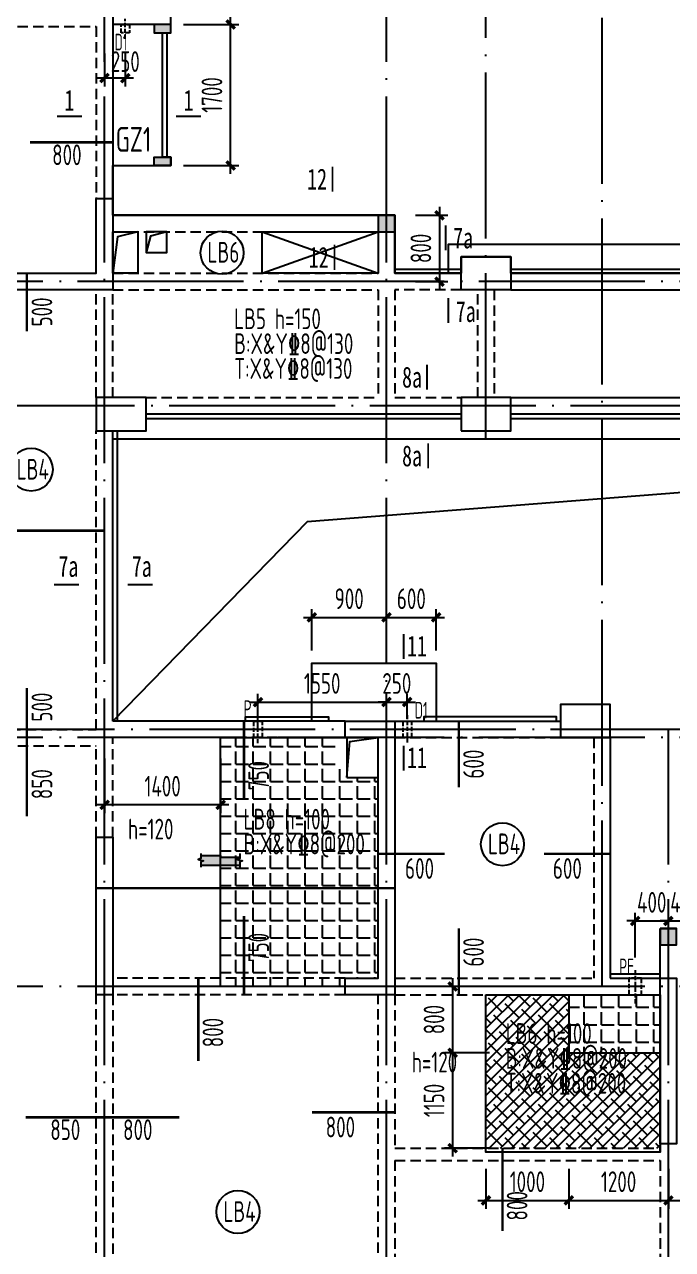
# Model space of a CAD drawing. Extents: x -173820 to 521180, y -715739 to 158231.
# Drawn here: x 164 to 7980, y 71238 to 86010 of the extents above; entities that cross this region are included whole.
import ezdxf
from ezdxf.enums import TextEntityAlignment as Align

# ---------------------------------------------------------------- set-up
doc = ezdxf.new("R2010")
doc.units = 0
doc.header["$LTSCALE"] = 1000
for name, pattern in [('CONTINOUS', [0]), ('DASH', [0.35, 0.25, -0.1]), ('DOTE', [2.42, 2, -0.2, 0.02, -0.2]), ('HIDDEN2', [0.1875, 0.125, -0.0625])]:
    doc.linetypes.add(name, pattern=pattern)
for name, color, linetype in [('A-外装饰线脚', 7, 'Continuous'), ('A-洞口', 105, 'Continuous'), ('A-线脚看线', 9, 'Continuous'), ('A-设备穿墙洞', 161, 'Continuous'), ('AXIS', 1, 'DOTE'), ('DIM', 3, 'Continuous'), ('DIM1', 3, 'Continuous'), ('JG1', 3, 'Continuous'), ('填充', 8, 'Continuous'), ('墙', 6, 'Continuous'), ('挑板', 3, 'Continuous'), ('板筋', 6, 'Continuous'), ('柱', 2, 'Continuous'), ('梁', 4, 'HIDDEN2'), ('模板线', 3, 'Continuous'), ('洞口', 5, 'Continuous'), ('钢筋_文字', 7, 'Continuous'), ('钢筋长度标注', 7, 'Continuous')]:
    doc.layers.add(name, color=color, linetype=linetype)
doc.styles.add('TSSD_BOLD', font='tssdeng2.shx', dxfattribs={"width": 0.7, "height": 250, "bigfont": 'CHINA.shx'})
doc.styles.add('TSSD_Dimension', font='tssdeng.shx', dxfattribs={"width": 0.7, "bigfont": 'Hztxt.shx'})
doc.styles.add('zzt', font='tssdeng.shx', dxfattribs={"width": 0.7, "height": 300, "bigfont": 'tssdchn.shx'})
doc.styles.add('钢筋', font='tssdeng.shx', dxfattribs={"width": 0.7, "height": 250, "bigfont": 'tssdchn.shx'})
doc.styles.add('钢筋长度', font='tssdeng.shx', dxfattribs={"width": 0.7, "height": 300, "bigfont": 'tssdchn.shx'})
doc.styles.add('黑体', font='simhei.ttf', dxfattribs={"width": 0.8})
doc.dimstyles.new('TSSD_100_100', dxfattribs={"dimtxt": 250, "dimasz": 100, "dimexe": 100, "dimexo": 250, "dimgap": 100, "dimtad": 1, "dimdec": 0, "dimzin": 0, "dimdsep": 46, "dimtxsty": 'TSSD_Dimension', "dimblk": 'ARCHTICK', "dimcen": 0, "dimdle": 100, "dimclrd": 3, "dimclre": 3, "dimclrt": 7, "dimadec": 0, "dimazin": 0, "dimtfac": 1, "dimtdec": 0, "dimtix": 1, "dimtmove": 2, "dimatfit": 3, "dimfxl": 0, "dimtolj": 1, "dimtzin": 0, "dimarcsym": 0})
pattern_1 = [(0, (-5670, 68710), (0, 209.55), [152.4, -57.15]), (90, (-5670, 68710), (-209.55, 1e-14), [152.4, -57.15])]

# ---------------------------------------------------------------- blocks, each defined once
blk = doc.blocks.new('_ArchTick')
at = {"color": 4, "linetype": 'ByBlock', "const_width": 0.4}
blk.add_lwpolyline([(-0.5, -0.5), (0.5, 0.5)], dxfattribs=at)
blk = doc.blocks.new('*D1282')
at = {"layer": 'Defpoints', "color": 0}
for p in [(1130, 77410), (2530, 77410), (1130, 76600)]:
    blk.add_point(p, dxfattribs=at)
at = {"layer": 'DIM', "color": 3, "lineweight": -2}
for p, q in [((1130, 77160), (1130, 76500)), ((2530, 77160), (2530, 76500)), ((2630, 76600), (1030, 76600))]:
    blk.add_line(p, q, dxfattribs=at)
at = {"layer": 'DIM', "color": 3, "lineweight": -2, "xscale": 100, "yscale": 100, "zscale": 100, "rotation": 180}
blk.add_blockref('_ArchTick', (1130, 76600), dxfattribs=at)
at = {"layer": 'DIM', "color": 3, "lineweight": -2, "xscale": 100, "yscale": 100, "zscale": 100}
blk.add_blockref('_ArchTick', (2530, 76600), dxfattribs=at)
at = {"layer": 'DIM', "color": 7, "insert": (1830, 76825), "char_height": 250, "attachment_point": 5, "style": 'TSSD_Dimension'}
blk.add_mtext('\\A1;1400', dxfattribs=at)
blk = doc.blocks.new('*D1281')
at = {"layer": 'Defpoints', "color": 0}
for p in [(5730, 72460), (6730, 72460), (6730, 71830)]:
    blk.add_point(p, dxfattribs=at)
at = {"layer": 'DIM', "color": 3, "lineweight": -2}
for p, q in [((5730, 72210), (5730, 71730)), ((6730, 72210), (6730, 71730)), ((5630, 71830), (6830, 71830))]:
    blk.add_line(p, q, dxfattribs=at)
at = {"layer": 'DIM', "color": 3, "lineweight": -2, "xscale": 100, "yscale": 100, "zscale": 100, "rotation": 180}
blk.add_blockref('_ArchTick', (5730, 71830), dxfattribs=at)
at = {"layer": 'DIM', "color": 3, "lineweight": -2, "xscale": 100, "yscale": 100, "zscale": 100}
blk.add_blockref('_ArchTick', (6730, 71830), dxfattribs=at)
at = {"layer": 'DIM', "color": 7, "insert": (6230, 72055), "char_height": 250, "attachment_point": 5, "style": 'TSSD_Dimension'}
blk.add_mtext('\\A1;1000', dxfattribs=at)
blk = doc.blocks.new('*D1280')
at = {"layer": 'Defpoints', "color": 0}
for p in [(7930, 72460), (9130, 72460), (9130, 71830)]:
    blk.add_point(p, dxfattribs=at)
at = {"layer": 'DIM', "color": 3, "lineweight": -2}
for p, q in [((7930, 72210), (7930, 71730)), ((9130, 72210), (9130, 71730)), ((7830, 71830), (9230, 71830))]:
    blk.add_line(p, q, dxfattribs=at)
at = {"layer": 'DIM', "color": 3, "lineweight": -2, "xscale": 100, "yscale": 100, "zscale": 100, "rotation": 180}
blk.add_blockref('_ArchTick', (7930, 71830), dxfattribs=at)
at = {"layer": 'DIM', "color": 3, "lineweight": -2, "xscale": 100, "yscale": 100, "zscale": 100}
blk.add_blockref('_ArchTick', (9130, 71830), dxfattribs=at)
at = {"layer": 'DIM', "color": 7, "insert": (8530, 72055), "char_height": 250, "attachment_point": 5, "style": 'TSSD_Dimension'}
blk.add_mtext('\\A1;1200', dxfattribs=at)
blk = doc.blocks.new('*D1262')
at = {"layer": 'Defpoints', "color": 0}
for p in [(4530, 78860), (3630, 78210), (4530, 78210)]:
    blk.add_point(p, dxfattribs=at)
at = {"layer": 'DIM', "color": 3, "lineweight": -2}
for p, q in [((3630, 78460), (3630, 78960)), ((4530, 78460), (4530, 78960)), ((3530, 78860), (4630, 78860))]:
    blk.add_line(p, q, dxfattribs=at)
at = {"layer": 'DIM', "color": 3, "lineweight": -2, "xscale": 100, "yscale": 100, "zscale": 100, "rotation": 180}
blk.add_blockref('_ArchTick', (3630, 78860), dxfattribs=at)
at = {"layer": 'DIM', "color": 3, "lineweight": -2, "xscale": 100, "yscale": 100, "zscale": 100}
blk.add_blockref('_ArchTick', (4530, 78860), dxfattribs=at)
at = {"layer": 'DIM', "color": 7, "insert": (4080, 79085), "char_height": 250, "attachment_point": 5, "style": 'TSSD_Dimension'}
blk.add_mtext('\\A1;900', dxfattribs=at)
blk = doc.blocks.new('*D1261')
at = {"layer": 'Defpoints', "color": 0}
for p in [(5130, 78860), (4530, 78210), (5130, 78210)]:
    blk.add_point(p, dxfattribs=at)
at = {"layer": 'DIM', "color": 3, "lineweight": -2}
for p, q in [((4530, 78460), (4530, 78960)), ((5130, 78460), (5130, 78960)), ((4430, 78860), (5230, 78860))]:
    blk.add_line(p, q, dxfattribs=at)
at = {"layer": 'DIM', "color": 3, "lineweight": -2, "xscale": 100, "yscale": 100, "zscale": 100, "rotation": 180}
blk.add_blockref('_ArchTick', (4530, 78860), dxfattribs=at)
at = {"layer": 'DIM', "color": 3, "lineweight": -2, "xscale": 100, "yscale": 100, "zscale": 100}
blk.add_blockref('_ArchTick', (5130, 78860), dxfattribs=at)
at = {"layer": 'DIM', "color": 7, "insert": (4830, 79085), "char_height": 250, "attachment_point": 5, "style": 'TSSD_Dimension'}
blk.add_mtext('\\A1;600', dxfattribs=at)
blk = doc.blocks.new('*D1250')
at = {"layer": 'Defpoints', "color": 0}
for p in [(4630, 83710), (4630, 82910), (5170, 82910)]:
    blk.add_point(p, dxfattribs=at)
at = {"layer": 'DIM', "color": 3, "lineweight": -2}
for p, q in [((5170, 83810), (5170, 82810)), ((4880, 83710), (5270, 83710)), ((4880, 82910), (5270, 82910))]:
    blk.add_line(p, q, dxfattribs=at)
at = {"layer": 'DIM', "color": 3, "lineweight": -2, "xscale": 100, "yscale": 100, "zscale": 100}
for p, rotation in [((5170, 83710), 90), ((5170, 82910), 270)]:
    blk.add_blockref('_ArchTick', p, dxfattribs=dict(at, rotation=rotation))
at = {"layer": 'DIM', "color": 7, "insert": (4945, 83310), "char_height": 250, "attachment_point": 5, "rotation": 90, "style": 'TSSD_Dimension'}
blk.add_mtext('\\A1;800', dxfattribs=at)
blk = doc.blocks.new('*D1202')
at = {"layer": 'Defpoints', "color": 0}
for p in [(1830, 86010), (2650, 86010), (1830, 84310)]:
    blk.add_point(p, dxfattribs=at)
at = {"layer": 'DIM', "color": 3, "lineweight": -2}
for p, q in [((2080, 86010), (2750, 86010)), ((2650, 84210), (2650, 86110)), ((2080, 84310), (2750, 84310))]:
    blk.add_line(p, q, dxfattribs=at)
at = {"layer": 'DIM', "color": 3, "lineweight": -2, "xscale": 100, "yscale": 100, "zscale": 100}
for p, rotation in [((2650, 86010), 90), ((2650, 84310), 270)]:
    blk.add_blockref('_ArchTick', p, dxfattribs=dict(at, rotation=rotation))
at = {"layer": 'DIM', "color": 7, "insert": (2425, 85160), "char_height": 250, "attachment_point": 5, "rotation": 90, "style": 'TSSD_Dimension'}
blk.add_mtext('\\A1;1700', dxfattribs=at)
blk = doc.blocks.new('$1292675')
at = {"layer": 'JG1'}
blk.add_hatch(color=8, dxfattribs=at).paths.add_polyline_path([(502, 20), (502, 64), (470, 74), (534, 91), (502, 101), (502, 140), (262, 140), (262, 120), (32, 120), (32, 101), (64, 91), (0, 74), (32, 64), (32, 20)])
for p, q in [((262, 120), (32, 120)), ((32, 20), (502, 20)), ((502, 140), (262, 140)), ((262, 140), (262, 120))]:
    blk.add_line(p, q, dxfattribs=at)
for points in [[(32, 165), (32, 101), (64, 91), (0, 74), (32, 64), (32, 0)], [(502, 165), (502, 101), (534, 91), (470, 74), (502, 64), (502, 0)]]:
    blk.add_lwpolyline(points, dxfattribs=at)
blk = doc.blocks.new('*D1095')
at = {"layer": 'Defpoints', "color": 0}
for p in [(5329, 73610), (6023, 73610), (6023, 72460)]:
    blk.add_point(p, dxfattribs=at)
at = {"layer": 'DIM', "color": 3, "lineweight": -2}
for p, q in [((5773, 73610), (5229, 73610)), ((5329, 72360), (5329, 73710)), ((5773, 72460), (5229, 72460))]:
    blk.add_line(p, q, dxfattribs=at)
at = {"layer": 'DIM', "color": 3, "lineweight": -2, "xscale": 100, "yscale": 100, "zscale": 100}
for p, rotation in [((5329, 73610), 90), ((5329, 72460), 270)]:
    blk.add_blockref('_ArchTick', p, dxfattribs=dict(at, rotation=rotation))
at = {"layer": 'DIM', "color": 7, "insert": (5104, 73035), "char_height": 250, "attachment_point": 5, "rotation": 90, "style": 'TSSD_Dimension'}
blk.add_mtext('\\A1;1150', dxfattribs=at)
blk = doc.blocks.new('*D1094')
at = {"layer": 'Defpoints', "color": 0}
for p in [(5329, 74410), (6023, 74410), (6023, 73610)]:
    blk.add_point(p, dxfattribs=at)
at = {"layer": 'DIM', "color": 3, "lineweight": -2}
for p, q in [((5329, 73510), (5329, 74510)), ((5773, 74410), (5229, 74410)), ((5773, 73610), (5229, 73610))]:
    blk.add_line(p, q, dxfattribs=at)
at = {"layer": 'DIM', "color": 3, "lineweight": -2, "xscale": 100, "yscale": 100, "zscale": 100}
for p, rotation in [((5329, 74410), 90), ((5329, 73610), 270)]:
    blk.add_blockref('_ArchTick', p, dxfattribs=dict(at, rotation=rotation))
at = {"layer": 'DIM', "color": 7, "insert": (5104, 74010), "char_height": 250, "attachment_point": 5, "rotation": 90, "style": 'TSSD_Dimension'}
blk.add_mtext('\\A1;800', dxfattribs=at)
blk = doc.blocks.new('*D1091')
at = {"layer": 'Defpoints', "color": 0}
for p in [(6730, 72460), (7930, 72460), (7930, 71830)]:
    blk.add_point(p, dxfattribs=at)
at = {"layer": 'DIM', "color": 3, "lineweight": -2}
for p, q in [((6730, 72210), (6730, 71730)), ((7930, 72210), (7930, 71730)), ((6630, 71830), (8030, 71830))]:
    blk.add_line(p, q, dxfattribs=at)
at = {"layer": 'DIM', "color": 3, "lineweight": -2, "xscale": 100, "yscale": 100, "zscale": 100, "rotation": 180}
blk.add_blockref('_ArchTick', (6730, 71830), dxfattribs=at)
at = {"layer": 'DIM', "color": 3, "lineweight": -2, "xscale": 100, "yscale": 100, "zscale": 100}
blk.add_blockref('_ArchTick', (7930, 71830), dxfattribs=at)
at = {"layer": 'DIM', "color": 7, "insert": (7330, 72055), "char_height": 250, "attachment_point": 5, "style": 'TSSD_Dimension'}
blk.add_mtext('\\A1;1200', dxfattribs=at)
blk = doc.blocks.new('$164594')
at = {"layer": '模板线', "color": 4, "const_width": 22.7}
for points in [[(307, 1251), (307, 949)], [(322, 302), (322, 0)]]:
    blk.add_lwpolyline(points, dxfattribs=at)
at = {"layer": '模板线', "color": 0, "style": '黑体', "width": 0.7}
for p in [(127, 1100), (127, 151)]:
    blk.add_text('8a', height=252, dxfattribs=at).set_placement(p, align=Align.MIDDLE_CENTER)
blk = doc.blocks.new('$1901069')
at = {"layer": '模板线', "color": 4, "const_width": 22.7}
for points in [[(0, 1177), (0, 874)], [(32, 302), (32, 0)]]:
    blk.add_lwpolyline(points, dxfattribs=at)
at = {"layer": '模板线', "color": 0, "style": '黑体', "width": 0.7}
for p in [(211, 1026), (243, 138)]:
    blk.add_text('7a', height=252, dxfattribs=at).set_placement(p, align=Align.MIDDLE_CENTER)
blk = doc.blocks.new('$1605056')
at = {"layer": '模板线', "color": 4, "const_width": 22.7}
for points in [[(0, 0), (302, 0)], [(1438, 0), (1740, 0)]]:
    blk.add_lwpolyline(points, dxfattribs=at)
at = {"layer": '模板线', "color": 0, "style": '黑体', "width": 0.7}
for p in [(151, 193), (1588, 193)]:
    blk.add_text('1', height=252, dxfattribs=at).set_placement(p, align=Align.MIDDLE_CENTER)
blk = doc.blocks.new('$1109386')
at = {"layer": '模板线', "color": 4, "const_width": 22.7}
for points in [[(0, 0), (302, 0)], [(886, 0), (1188, 0)]]:
    blk.add_lwpolyline(points, dxfattribs=at)
at = {"layer": '模板线', "color": 0, "style": '黑体', "width": 0.7}
for p in [(172, 220), (1057, 220)]:
    blk.add_text('7a', height=252, dxfattribs=at).set_placement(p, align=Align.MIDDLE_CENTER)
blk = doc.blocks.new('$1440')
at = {"layer": '模板线', "color": 4, "const_width": 22.7}
for points in [[(312, 1246), (312, 944)], [(337, 302), (337, 0)]]:
    blk.add_lwpolyline(points, dxfattribs=at)
at = {"layer": '模板线', "color": 0, "style": '黑体', "width": 0.7}
for p in [(127, 1095), (145, 151)]:
    blk.add_text('12', height=252, dxfattribs=at).set_placement(p, align=Align.MIDDLE_CENTER)
blk = doc.blocks.new('$18727')
at = {"layer": '模板线', "color": 4, "const_width": 22.7}
for points in [[(0, 1648), (0, 1345)], [(0, 302), (0, 0)]]:
    blk.add_lwpolyline(points, dxfattribs=at)
at = {"layer": '模板线', "color": 0, "style": '黑体', "width": 0.7}
for p in [(160, 1503), (160, 158)]:
    blk.add_text('11', height=252, dxfattribs=at).set_placement(p, align=Align.MIDDLE_CENTER)
blk = doc.blocks.new('*D1023')
at = {"layer": 'Defpoints', "color": 0}
for p in [(1830, 87210), (2650, 87210), (1830, 86010)]:
    blk.add_point(p, dxfattribs=at)
at = {"layer": 'DIM', "color": 3, "lineweight": -2}
for p, q in [((2650, 85910), (2650, 87310)), ((2080, 87210), (2750, 87210)), ((2080, 86010), (2750, 86010))]:
    blk.add_line(p, q, dxfattribs=at)
at = {"layer": 'DIM', "color": 3, "lineweight": -2, "xscale": 100, "yscale": 100, "zscale": 100}
for p, rotation in [((2650, 87210), 90), ((2650, 86010), 270)]:
    blk.add_blockref('_ArchTick', p, dxfattribs=dict(at, rotation=rotation))
at = {"layer": 'DIM', "color": 7, "insert": (2425, 86610), "char_height": 250, "attachment_point": 5, "rotation": 90, "style": 'TSSD_Dimension'}
blk.add_mtext('\\A1;1200', dxfattribs=at)
blk = doc.blocks.new('$1783196')
at = {"layer": 'AXIS'}
for p, q in [((12034.9, 3480), (12034.9, 27859.5)), ((15434.9, 3480), (15434.9, 27859.5)), ((16634.9, 18288.3), (16634.9, 27859.5)), ((18034.9, 11688.4), (18034.9, 27859.5)), ((54849.9, 20188.3), (4360, 20188.3)), ((29334.9, 18688.3), (4360, 18688.3)), ((46034.9, 14788.3), (4360, 14788.3)), ((18834.9, 3480), (18834.9, 14788.3)), ((54849.9, 14688.3), (4360, 14688.3)), ((54849.9, 11688.3), (4360, 11688.3))]:
    blk.add_line(p, q, dxfattribs=at)
blk = doc.blocks.new('$1466424')
at = {"layer": '板筋', "const_width": 30}
for points in [[(6000, 17582), (7000, 17582)], [(5963, 15304), (5963, 16004)], [(5000, 12900), (6900, 12900)], [(5963, 9454), (5963, 11004)], [(8582, 9654), (8582, 10604)], [(11173, 9804), (11173, 10604)], [(10200, 9003), (11000, 9003)], [(12200, 9003), (13000, 9003)], [(6800, 8588), (10400, 8588)], [(8582, 7304), (8582, 8254)], [(11173, 7304), (11173, 8104)], [(8031, 6504), (8031, 7504)], [(5950, 5826), (7800, 5826)], [(9401, 5885), (10401, 5885)]]:
    blk.add_lwpolyline(points, dxfattribs=at)
at = {"layer": '板筋', "const_width": 30, "elevation": 0}
blk.add_lwpolyline([(11699, 4454), (11699, 5454)], dxfattribs=at)
at = {"layer": '钢筋_文字'}
for centre in [(8317, 16252, 0), (6015, 13636, 0), (11699, 9118, 0), (8509, 4684, 0)]:
    blk.add_circle(centre, 259, dxfattribs=at)
at = {"layer": '钢筋_文字', "style": 'TSSD_BOLD', "width": 0.7}
for s, p in [('LB6', (8142, 16132, 0)), ('LB4', (5840, 13516, 0)), ('LB4', (11524, 8998, 0)), ('LB4', (8334, 4564, 0))]:
    blk.add_text(s, height=250, dxfattribs=at).set_placement(p)
at = {"layer": '钢筋_文字', "color": 7, "linetype": 'Continuous', "width": 0.7}
for s, style, p in [('LB5 h=150', 'TSSD_BOLD', (8463, 15330, 0)), ('B:X&Y%%1328@130', '钢筋', (8463, 15030, 0)), ('T:X&Y%%1328@130', '钢筋', (8463, 14730, 0)), ('LB8 h=100', 'TSSD_BOLD', (8576, 9296, 0)), (' h=120', 'TSSD_BOLD', (7076, 9176, 0)), ('B:X&Y%%1328@200', '钢筋', (8576, 8996, 0)), ('LB6 h=100', 'TSSD_BOLD', (11738, 6711, 0)), ('B:X&Y%%1328@200', '钢筋', (11738, 6411, 0)), (' h=120', 'TSSD_BOLD', (10498, 6366, 0)), ('T:X&Y%%1328@200', '钢筋', (11738, 6111, 0))]:
    blk.add_text(s, height=250, dxfattribs=dict(at, style=style)).set_placement(p)
at = {"layer": '钢筋长度标注', "style": '钢筋长度', "width": 0.7}
for s, p in [('800', (6268, 17307)), ('600', (10524, 8701)), ('600', (12307, 8701)), ('850', (6245, 5551)), ('800', (7123, 5551)), ('800', (9567, 5583))]:
    blk.add_text(s, height=250, dxfattribs=at).set_placement(p)
for s, p in [('500', (6269, 15362)), ('500', (6269, 10597)), ('600', (11475, 9910)), ('750', (8883, 9770)), ('850', (6269, 9662)), ('750', (8883, 7697)), ('600', (11475, 7643)), ('800', (8332, 6670)), ('800', (12001, 4581, 0))]:
    blk.add_text(s, height=250, rotation=90, dxfattribs=at).set_placement(p)
blk = doc.blocks.new('$1642317')
at = {"layer": '洞口'}
blk.add_lwpolyline([(9620, 2170), (10000, 2170), (10000, 2650), (9620, 2650)], close=True, dxfattribs=at)
blk.add_lwpolyline([(9620, 2170), (9658, 2602), (10000, 2650)], dxfattribs=at)
blk = doc.blocks.new('$133032')
at = {"layer": '挑板'}
for points in [[(24100, 19200), (24100, 16100), (22300, 16100), (22300, 16300), (21700, 16300), (21700, 16100), (11800, 16100), (11800, 16300), (11200, 16300), (11200, 16100), (10400, 16100), (10400, 16800), (7000, 16800), (7000, 17400), (7700, 17400), (7700, 17500), (7600, 17500), (7600, 19000), (7700, 19000), (7700, 20400)], [(7700, 19100), (7000, 19100)], [(9400, 10700), (9400, 11400), (10900, 11400), (10900, 10700)]]:
    blk.add_lwpolyline(points, dxfattribs=at)
blk = doc.blocks.new('$1457958')
at = {"layer": '柱'}
blk.add_hatch(color=8, dxfattribs=at).paths.add_polyline_path([(0, 200), (0, 0), (200, 0), (200, 200)])
at = {"layer": '柱', "color": 3, "elevation": 0}
blk.add_lwpolyline([(0, 200), (0, 0), (200, 0), (200, 200)], close=True, dxfattribs=at)
blk = doc.blocks.new('$1691164')
at = {"layer": '柱'}
blk.add_hatch(color=8, dxfattribs=at).paths.add_polyline_path([(0, 0), (100, 0), (100, 200), (0, 200)])
at = {"layer": '柱', "color": 3, "elevation": 0}
blk.add_lwpolyline([(100, 200), (0, 200), (0, 0), (100, 0), (100, 0), (100, 0)], close=True, dxfattribs=at)
blk = doc.blocks.new('$1222607')
at = {"layer": '柱', "rotation": 90}
blk.add_blockref('$1691164', (7700, 19000, 0), dxfattribs=at)
at = {"layer": '柱', "xscale": -1, "rotation": 90}
blk.add_blockref('$1691164', (7700, 17500, 0), dxfattribs=at)
at = {"layer": '柱'}
for p in [(10200, 16600, 0), (13600, 8000)]:
    blk.add_blockref('$1457958', p, dxfattribs=at)
blk = doc.blocks.new('$1413619')
at = {"layer": 'A-线脚看线', "color": 5, "elevation": 0}
for points in [[(7700, 18950), (7700, 17450)], [(10450, 16100), (11250, 16100)], [(11850, 16100), (21750, 16100)], [(7450, 14300), (11250, 14300)], [(11850, 14300), (21750, 14300)], [(7100, 14150), (7100, 10650)], [(8650, 10650), (8650, 10700), (9650, 10700), (9650, 10650)], [(12400, 10650), (12400, 10700), (10800, 10700), (10800, 10650)], [(13050, 7600), (13650, 7600)]]:
    blk.add_lwpolyline(points, dxfattribs=at)
blk = doc.blocks.new('$145458')
at = {"layer": 'A-设备穿墙洞', "linetype": 'DASH', "ltscale": 0.2, "elevation": 0}
for points in [[(581, 6325), (481, 6325), (481, 6525), (581, 6525)], [(5131, 200), (5131, 50), (5331, 50), (5331, 200)]]:
    blk.add_lwpolyline(points, close=True, dxfattribs=at)
for points in [[(531, 6596), (531, 6258)], [(5035, 125), (5436, 125)]]:
    blk.add_lwpolyline(points, dxfattribs=at)
at = {"layer": 'A-设备穿墙洞', "linetype": 'DASH', "ltscale": 0.2}
for points in [[(7131, 5025), (7131, 4925), (6931, 4925), (6931, 5025)], [(7231, 4725), (7331, 4725), (7331, 4625), (7231, 4625)], [(331, 175), (331, 75), (131, 75), (131, 175)]]:
    blk.add_lwpolyline(points, close=True, dxfattribs=at)
for points in [[(6860, 4975), (7198, 4975)], [(7281, 4554), (7281, 4792)], [(68, 125), (413, 125)]]:
    blk.add_lwpolyline(points, dxfattribs=at)
at = {"layer": 'A-设备穿墙洞', "color": 7, "linetype": 'DASH', "ltscale": 0.2, "style": 'zzt', "width": 0.6}
for s, p in [('D2', (498, 6619)), ('D1', (6752, 4993)), ('D1', (7152, 4413)), ('P', (0, 132)), ('PF', (5366, 123))]:
    blk.add_text(s, height=200, dxfattribs=at).set_placement(p)
blk = doc.blocks.new('*D11652')
at = {"layer": 'Defpoints', "color": 0}
for p in [(7800, 17748, 0), (8050, 17748), (7800, 17202)]:
    blk.add_point(p, dxfattribs=at)
at = {"layer": 'DIM1', "color": 3, "lineweight": -2}
for p, q in [((7800, 17498), (7800, 17102)), ((8050, 17498), (8050, 17102)), ((8150, 17202), (7700, 17202))]:
    blk.add_line(p, q, dxfattribs=at)
at = {"layer": 'DIM1', "color": 3, "lineweight": -2, "xscale": 100, "yscale": 100, "zscale": 100, "rotation": 180}
blk.add_blockref('_ArchTick', (7800, 17202), dxfattribs=at)
at = {"layer": 'DIM1', "color": 3, "lineweight": -2, "xscale": 100, "yscale": 100, "zscale": 100}
blk.add_blockref('_ArchTick', (8050, 17202), dxfattribs=at)
at = {"layer": 'DIM1', "color": 7, "insert": (8050, 17401), "char_height": 250, "attachment_point": 5, "style": 'TSSD_Dimension'}
blk.add_mtext('\\A1;250', dxfattribs=at)
blk = doc.blocks.new('*D11653')
at = {"layer": 'Defpoints', "color": 0}
for p in [(11200, 9677), (9650, 9124, 0), (11200, 9124, 0)]:
    blk.add_point(p, dxfattribs=at)
at = {"layer": 'DIM1', "color": 3, "lineweight": -2}
for p, q in [((9650, 9374), (9650, 9777)), ((11200, 9374), (11200, 9777)), ((9550, 9677), (11300, 9677))]:
    blk.add_line(p, q, dxfattribs=at)
at = {"layer": 'DIM1', "color": 3, "lineweight": -2, "xscale": 100, "yscale": 100, "zscale": 100, "rotation": 180}
blk.add_blockref('_ArchTick', (9650, 9677), dxfattribs=at)
at = {"layer": 'DIM1', "color": 3, "lineweight": -2, "xscale": 100, "yscale": 100, "zscale": 100}
blk.add_blockref('_ArchTick', (11200, 9677), dxfattribs=at)
at = {"layer": 'DIM1', "color": 7, "insert": (10425, 9902), "char_height": 250, "attachment_point": 5, "style": 'TSSD_Dimension'}
blk.add_mtext('\\A1;1550', dxfattribs=at)
blk = doc.blocks.new('*D11654')
at = {"layer": 'Defpoints', "color": 0}
for p in [(11450, 9677), (11450, 9224, 0), (11200, 9124, 0)]:
    blk.add_point(p, dxfattribs=at)
at = {"layer": 'DIM1', "color": 3, "lineweight": -2}
for p, q in [((11200, 9374), (11200, 9777)), ((11450, 9474), (11450, 9777)), ((11200, 9677), (11100, 9677)), ((11200, 9677), (11450, 9677)), ((11450, 9677), (11550, 9677))]:
    blk.add_line(p, q, dxfattribs=at)
at = {"layer": 'DIM1', "color": 3, "lineweight": -2, "xscale": 100, "yscale": 100, "zscale": 100}
blk.add_blockref('_ArchTick', (11200, 9677), dxfattribs=at)
at = {"layer": 'DIM1', "color": 3, "lineweight": -2, "xscale": 100, "yscale": 100, "zscale": 100, "rotation": 180}
blk.add_blockref('_ArchTick', (11450, 9677), dxfattribs=at)
at = {"layer": 'DIM1', "color": 7, "insert": (11325, 9902), "char_height": 250, "attachment_point": 5, "style": 'TSSD_Dimension'}
blk.add_mtext('\\A1;250', dxfattribs=at)
blk = doc.blocks.new('*D11655')
at = {"layer": 'Defpoints', "color": 0}
for p in [(14600, 7037), (14200, 6348, 0), (14600, 6348, 0)]:
    blk.add_point(p, dxfattribs=at)
at = {"layer": 'DIM1', "color": 3, "lineweight": -2}
for p, q in [((14200, 6598), (14200, 7137)), ((14600, 6598), (14600, 7137)), ((14200, 7037), (14100, 7037)), ((14200, 7037), (14600, 7037)), ((14600, 7037), (14700, 7037))]:
    blk.add_line(p, q, dxfattribs=at)
at = {"layer": 'DIM1', "color": 3, "lineweight": -2, "xscale": 100, "yscale": 100, "zscale": 100}
blk.add_blockref('_ArchTick', (14200, 7037), dxfattribs=at)
at = {"layer": 'DIM1', "color": 3, "lineweight": -2, "xscale": 100, "yscale": 100, "zscale": 100, "rotation": 180}
blk.add_blockref('_ArchTick', (14600, 7037), dxfattribs=at)
at = {"layer": 'DIM1', "color": 7, "insert": (14400, 7262), "char_height": 250, "attachment_point": 5, "style": 'TSSD_Dimension'}
blk.add_mtext('\\A1;400', dxfattribs=at)
blk = doc.blocks.new('*D11656')
at = {"layer": 'Defpoints', "color": 0}
for p in [(15000, 7037), (14600, 6348, 0), (15000, 6348, 0)]:
    blk.add_point(p, dxfattribs=at)
at = {"layer": 'DIM1', "color": 3, "lineweight": -2}
for p, q in [((14600, 6598), (14600, 7137)), ((15000, 6598), (15000, 7137)), ((14600, 7037), (14500, 7037)), ((14600, 7037), (15000, 7037)), ((15000, 7037), (15100, 7037))]:
    blk.add_line(p, q, dxfattribs=at)
at = {"layer": 'DIM1', "color": 3, "lineweight": -2, "xscale": 100, "yscale": 100, "zscale": 100}
blk.add_blockref('_ArchTick', (14600, 7037), dxfattribs=at)
at = {"layer": 'DIM1', "color": 3, "lineweight": -2, "xscale": 100, "yscale": 100, "zscale": 100, "rotation": 180}
blk.add_blockref('_ArchTick', (15000, 7037), dxfattribs=at)
at = {"layer": 'DIM1', "color": 7, "insert": (14800, 7262), "char_height": 250, "attachment_point": 5, "style": 'TSSD_Dimension'}
blk.add_mtext('\\A1;400', dxfattribs=at)
blk = doc.blocks.new('$1929224')
at = {"layer": 'A-洞口', "color": 5, "elevation": 0}
for points in [[(0, 5900), (300, 5900), (300, 5400), (0, 5400)], [(400, 5900), (400, 5650), (650, 5650), (650, 5900)]]:
    blk.add_lwpolyline(points, close=True, dxfattribs=at)
for points in [[(300, 5900), (56, 5838), (0, 5400)], [(650, 5900), (453, 5846), (400, 5650)]]:
    blk.add_lwpolyline(points, dxfattribs=at)
blk = doc.blocks.new('$1186913')
at = {"layer": 'A-设备穿墙洞', "linetype": 'DASH', "ltscale": 0.2, "elevation": 0}
for points in [[(9650.2, 9179.7), (9650.2, 9514.9)], [(11450.2, 9519.2), (11450.2, 9180.7)], [(14200.2, 6443.9), (14200.2, 6043.3)]]:
    blk.add_lwpolyline(points, dxfattribs=at)
for points in [[(9700.2, 9247.9), (9600.2, 9247.9), (9600.2, 9447.9), (9700.2, 9447.9)], [(11500.2, 9247.9), (11400.2, 9247.9), (11400.2, 9447.9), (11500.2, 9447.9)], [(14275.2, 6347.9), (14125.2, 6347.9), (14125.2, 6147.9), (14275.2, 6147.9)]]:
    blk.add_lwpolyline(points, close=True, dxfattribs=at)
at = {"layer": 'A-设备穿墙洞'}
blk.add_blockref('$145458', (768.9, 13122.9), dxfattribs=at)
at = {"layer": 'A-设备穿墙洞', "color": 7, "linetype": 'DASH', "ltscale": 0.2, "style": 'zzt', "width": 0.6}
for s, p in [('P', (9478.6, 9499, 0)), ('D1', (11541.8, 9478.9, 0)), ('PF', (14008.5, 6384, 0))]:
    blk.add_text(s, height=200, dxfattribs=at).set_placement(p)
at = {"layer": 'DIM1'}
dim = blk.add_linear_dim(base=(7800.2, 17201.7), p1=(8050.2, 17747.9), p2=(7800.2, 17747.9, 0), dimstyle='TSSD_100_100', dxfattribs=at)
dim.commit()
dim.dimension.update_dxf_attribs({"geometry": '*D11652', "text_midpoint": (8050.2, 17401.3), "dimtype": 128})
for base, p1, p2, picture, middle in [((11200.2, 9676.6), (9650.2, 9123.5, 0), (11200.2, 9123.5, 0), '*D11653', (10425.2, 9901.6)), ((11450.2, 9676.6), (11200.2, 9123.5, 0), (11450.2, 9223.5, 0), '*D11654', (11325.2, 9901.6)), ((14600.2, 7037), (14200.2, 6347.9, 0), (14600.2, 6347.9, 0), '*D11655', (14400.2, 7262)), ((15000.2, 7037), (14600.2, 6347.9, 0), (15000.2, 6347.9, 0), '*D11656', (14800.2, 7262))]:
    dim = blk.add_linear_dim(base=base, p1=p1, p2=p2, dimstyle='TSSD_100_100', dxfattribs=at)
    dim.commit()
    dim.dimension.update_dxf_attribs({"geometry": picture, "text_midpoint": middle})

msp = doc.modelspace()

# ---------------------------------------------------------------- hatches: boundary and pattern name
at = {"layer": 'JG1'}
h = msp.add_hatch(dxfattribs=at)
h.set_pattern_fill('ANSI38,_O', color=8, scale=30)
h.set_pattern_definition([(45, (-3e-11, 68710), (-67.3519, 67.3519), []), (135, (-3e-11, 68710), (-202.0558, 67.3519), [238.125, -142.875])])
h.paths.add_polyline_path([(6730, 73610), (6730, 74310), (5730, 74310), (5730, 72460), (7830, 72460), (7830, 72510), (7830, 73610)])
at = {"layer": '填充', "linetype": 'Continuous'}
h = msp.add_hatch(dxfattribs=at)
h.set_pattern_fill('ANGLE', color=256, scale=30, style=0)
h.set_pattern_definition(pattern_1)
h.paths.add_polyline_path([(4050, 76930), (4058.8, 77030), (3950, 77030), (3950, 77410), (2530, 77410), (2530, 74510), (4430, 74510), (4430, 76930)])
h = msp.add_hatch(dxfattribs=at)
h.set_pattern_fill('ANGLE', color=256, scale=30, style=0)
h.set_pattern_definition(pattern_1)
h.paths.add_polyline_path([(2530, 74510), (2530, 74410), (4030, 74410), (4030, 74510)])
h = msp.add_hatch(dxfattribs=at)
h.set_pattern_fill('ANGLE', color=256, scale=30, style=0)
h.set_pattern_definition([(0, (-3e-11, 68710), (0, 209.55), [152.4, -57.15]), (90, (-3e-11, 68710), (-209.55, 1e-14), [152.4, -57.15])])
h.paths.add_polyline_path([(7830, 73610), (7830, 74310), (6730, 74310), (6730, 73610)])
h = msp.add_hatch(dxfattribs=at)
h.set_pattern_fill('ANGLE', color=256, scale=30, style=0)
h.set_pattern_definition(pattern_1)
h.paths.add_polyline_path([(7830, 72460), (5730, 72460), (5730, 72410), (7830, 72410)])

# ---------------------------------------------------------------- linework, layer by layer
at = {"layer": 'A-外装饰线脚', "color": 23}
msp.add_lwpolyline([(5280, 83010), (5280, 83360), (16680, 83360), (16680, 83010)], dxfattribs=at)
at = {"layer": 'JG1', "linetype": 'Continuous'}
for p, q in [((3030, 83010), (4430, 83510)), ((3030, 83510), (4430, 83010))]:
    msp.add_line(p, q, dxfattribs=at)
msp.add_lwpolyline([(3030, 83510), (4430, 83510), (4430, 83010), (3030, 83010)], close=True, dxfattribs=at)
at = {"layer": '墙'}
for points in [[(1230, 83910), (1230, 82810), (-1270, 82810), (-1270, 83010), (1030, 83010), (1030, 83910)], [(5430, 83210), (6030, 83210), (6030, 82810), (5430, 82810)], [(1030, 81110), (1630, 81110), (1630, 81510), (1030, 81510)], [(5430, 81110), (6030, 81110), (6030, 81510), (5430, 81510)], [(6630, 77410), (7230, 77410), (7230, 77810), (6630, 77810)], [(4030, 74510), (4430, 74510), (4430, 77410), (4030, 77410), (4030, 77610), (4630, 77610), (4630, 74310), (4430, 74310), (4030, 74310)], [(1230, 74310), (1030, 74310), (1030, 76210), (1230, 76210), (1230, 74510)], [(7830, 74510), (8030, 74510), (8030, 72510), (7830, 72510), (7830, 74310)]]:
    msp.add_lwpolyline(points, close=True, dxfattribs=at)
for points in [[(5630, 82810), (5630, 82810)], [(1230, 81110), (1230, 81110)], [(5630, 81110), (5630, 81110)], [(6830, 77410), (6830, 77410)], [(1230, 74510), (1230, 74510)], [(7830, 74310), (7830, 74310)]]:
    msp.add_lwpolyline(points, dxfattribs=at)
at = {"layer": '梁', "linetype": 'Continuous'}
for p, q in [((1230, 88810), (1230, 83910)), ((1230, 83710), (4630, 83710)), ((4630, 83710), (4630, 83010)), ((4630, 83010), (5430, 83010)), ((6030, 83010), (18330, 83010)), ((6030, 82810), (18330, 82810)), ((6030, 81510), (15930, 81510)), ((5430, 81310), (1630, 81310)), ((15930, 81310), (6030, 81310)), ((1230, 77610), (1230, 81110)), ((16330, 81010), (1230, 81010)), ((16330, 81010), (1230, 81010)), ((4030, 77610), (1230, 77610)), ((4630, 77610), (6630, 77610)), ((2530, 74510), (2530, 77410)), ((2530, 77410), (4430, 77410)), ((7230, 77410), (7230, 74510)), ((7830, 74510), (7830, 75110, 0)), ((7830, 75110, 0), (8030, 75110, 0)), ((2530, 74410), (2530, 74510)), ((7230, 74510), (7830, 74510)), ((4030, 74410), (2530, 74410))]:
    msp.add_line(p, q, dxfattribs=at)
at = {"layer": '梁'}
for p, q in [((-2170, 85985), (1030, 85985)), ((1030, 85985), (1030, 83910)), ((1230, 83510), (4430, 83510)), ((4430, 83510), (4430, 83010)), ((1230, 83010), (4430, 83010)), ((1030, 81510), (1030, 82810)), ((1230, 81510), (1230, 82810)), ((1230, 82810), (4430, 82810)), ((4430, 82810), (4430, 81510)), ((4630, 82810), (4630, 81510)), ((5430, 82810), (4630, 82810)), ((5630, 81510), (5630, 82810)), ((5830, 82810), (5830, 81510)), ((1630, 81510), (4430, 81510)), ((4630, 81510), (5430, 81510)), ((1030, 77510), (1030, 81110)), ((-570, 77510), (1030, 77510)), ((1230, 76210), (1230, 77410)), ((3780, 77410), (1230, 77410)), ((4630, 77410), (6630, 77410)), ((7030, 77410), (7030, 74510)), ((-2166, 77310), (1030, 77310)), ((1030, 76210), (1030, 77310)), ((4030, 74510), (1230, 74510)), ((4631, 74510), (7030, 74510)), ((1030, 70260), (1030, 74310)), ((4030, 74310), (1230, 74310)), ((1230, 74310), (1230, 70260)), ((4430, 70260), (4430, 74310)), ((4630, 74310), (7830, 74310)), ((4631, 74310), (4631, 72460)), ((4631, 72460), (7830, 72460)), ((7830, 72510), (7830, 72460)), ((7830, 72410), (7830, 72460)), ((4631, 72310), (4631, 70260)), ((4631, 72310), (7830, 72310)), ((7830, 72310), (7830, 70260))]:
    msp.add_line(p, q, dxfattribs=at)
at = {"layer": '梁', "linetype": 'Continuous', "elevation": 0}
msp.add_lwpolyline([(5730, 74310), (7830, 74310), (7830, 72410), (5730, 72410)], close=True, dxfattribs=at)
at = {"layer": '梁', "linetype": 'Continuous'}
msp.add_lwpolyline([(6730, 74310), (6730, 73610), (7830, 73610)], dxfattribs=at)
at = {"layer": '洞口', "color": 5}
msp.add_lwpolyline([(16330, 81010), (3574.5, 80014.1), (1230.1, 77610)], dxfattribs=at)

# ---------------------------------------------------------------- block references
at = {"layer": 'A-洞口'}
msp.add_blockref('$1929224', (1230, 77610, 0), dxfattribs=at)
at = {"layer": 'A-设备穿墙洞'}
msp.add_blockref('$1186913', (-6670.2, 68162.1, 0), dxfattribs=at)
at = {"layer": 'JG1', "xscale": -1}
msp.add_blockref('$1292675', (2792.1, 75850), dxfattribs=at)
at = {"layer": '填充', "linetype": 'Continuous'}
msp.add_blockref('$1783196', (-10904.9, 62721.7), dxfattribs=at)
at = {"layer": '挑板'}
for name, p in [('$133032', (-5770, 66910)), ('$1413619', (-5820, 66960, 0))]:
    msp.add_blockref(name, p, dxfattribs=at)
at = {"layer": '柱'}
msp.add_blockref('$1222607', (-5770, 66910), dxfattribs=at)
at = {"layer": '模板线'}
for name, p in [('$1605056', (554.4, 84902.6)), ('$1440', (3566.4, 83051.1)), ('$1901069', (5243.5, 82411.1)), ('$164594', (4711.3, 80657.7)), ('$1109386', (521.4, 79255.9)), ('$18727', (4737.5, 77011.8))]:
    msp.add_blockref(name, p, dxfattribs=at)
at = {"layer": '洞口'}
msp.add_blockref('$1642317', (-5570, 74760, 0), dxfattribs=at)
at = {"layer": '钢筋长度标注'}
msp.add_blockref('$1466424', (-5770, 67006.3), dxfattribs=at)

# ---------------------------------------------------------------- texts
at = {"layer": '模板线', "color": 7, "linetype": 'CONTINOUS', "style": 'zzt', "width": 0.7}
msp.add_text('GZ1', height=300, dxfattribs=at).set_placement((1263.9, 84474.5))

# ---------------------------------------------------------------- dimensions: what is measured, and where the dimension line sits
at = {"layer": 'DIM'}
for base, p1, p2, picture, middle in [((2650, 87210), (1830, 86010), (1830, 87210), '*D1023', (2425, 86610)), ((2650, 86010), (1830, 84310), (1830, 86010), '*D1202', (2425, 85160)), ((5170, 82910), (4630, 83710), (4630, 82910), '*D1250', (4945, 83310)), ((5328.5, 74410, 0), (6022.6, 73610, 0), (6022.6, 74410, 0), '*D1094', (5103.5, 74010, 0)), ((5328.5, 73610, 0), (6022.6, 72460, 0), (6022.6, 73610, 0), '*D1095', (5103.5, 73035, 0))]:
    dim = msp.add_linear_dim(base=base, p1=p1, p2=p2, angle=90, dimstyle='TSSD_100_100', dxfattribs=at)
    dim.commit()
    dim.dimension.update_dxf_attribs({"geometry": picture, "text_midpoint": middle})
for base, p1, p2, picture, middle in [((4530, 78860), (3630, 78210), (4530, 78210), '*D1262', (4080, 79085)), ((5130, 78860), (4530, 78210), (5130, 78210), '*D1261', (4830, 79085)), ((1130, 76600), (2530, 77410), (1130, 77410), '*D1282', (1830, 76825)), ((6730, 71830), (5730, 72460), (6730, 72460), '*D1281', (6230, 72055)), ((7930, 71830), (6730, 72460), (7930, 72460), '*D1091', (7330, 72055)), ((9130, 71830), (7930, 72460), (9130, 72460), '*D1280', (8530, 72055))]:
    dim = msp.add_linear_dim(base=base, p1=p1, p2=p2, dimstyle='TSSD_100_100', dxfattribs=at)
    dim.commit()
    dim.dimension.update_dxf_attribs({"geometry": picture, "text_midpoint": middle})

doc.saveas('drawing.dxf')
